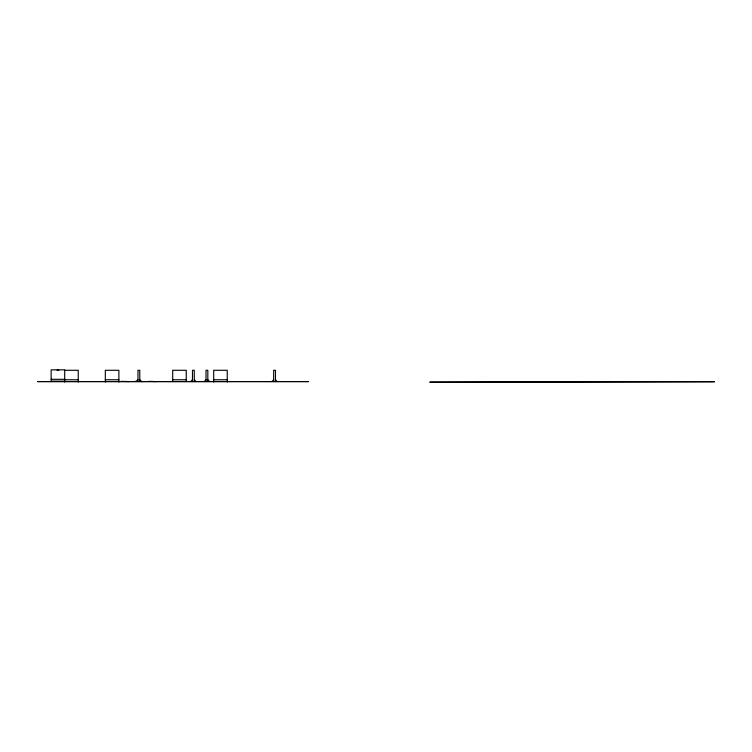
<?xml version="1.0" encoding="UTF-8"?>
<svg xmlns="http://www.w3.org/2000/svg" width="752" height="752" viewBox="0 0 752 752"><rect width="100%" height="100%" fill="white"/><g stroke="black" fill="none" stroke-linecap="round" stroke-linejoin="round"><path stroke-width="1.13" d="M136.168 381.574L137.973 379.76M190.67 381.574L192.474 379.76M204.215 381.574L206.02 379.76M271.857 381.574L273.662 379.76M57.02 370.285L58.825 370.285M64.691 370.285L78.236 370.285L78.236 382.025M51.145 379.309L64.691 379.309M64.691 379.76L78.236 379.76M105.327 379.76L118.872 379.76M172.697 379.76L186.242 379.76M213.7 379.76L227.245 379.76M64.691 381.123L51.145 381.123L51.145 369.834L64.691 369.834L64.691 382.025M121.457 381.349L128.771 381.574M135.003 381.349L137.249 381.349M139.806 381.349L142.419 381.574M148.548 381.349L155.965 381.574M275.467 379.76L277.272 381.574M207.825 379.76L209.629 381.574M194.279 379.76L196.084 381.574M139.778 379.76L141.592 381.574M275.467 381.574L275.467 370.285L273.662 370.285L273.662 381.574M227.245 382.025L227.245 370.285L213.7 370.285L213.7 382.025M207.825 381.574L207.825 370.285L206.02 370.285L206.02 381.574M194.279 381.574L194.279 370.285L192.474 370.285L192.474 381.574M186.242 381.574L186.242 370.285L172.697 370.285L172.697 381.574M139.778 381.574L139.778 370.285L137.973 370.285L137.973 381.574M118.872 382.025L118.872 370.285L105.327 370.285L105.327 382.025M308.517 381.574L37.6 381.574L308.517 381.574M714.4 381.715L429.937 382.166L714.4 381.715"/></g></svg>
